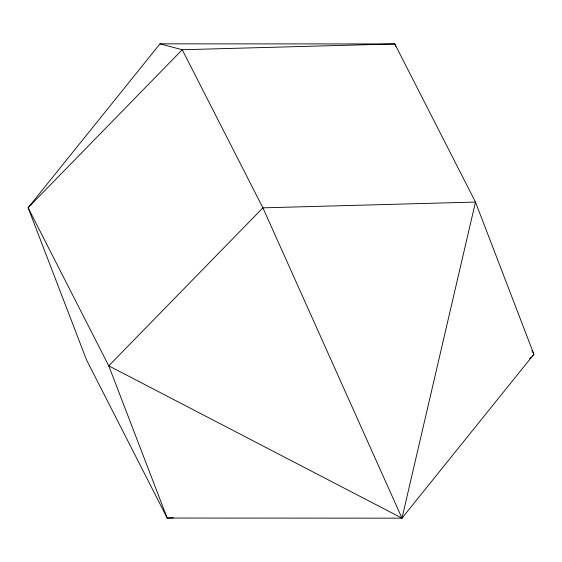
<?xml version="1.0" encoding="UTF-8"?>
<svg xmlns="http://www.w3.org/2000/svg" width="562" height="562" viewBox="0 0 562 562"><rect width="100%" height="100%" fill="white"/><g stroke="black" fill="none" stroke-linecap="round" stroke-linejoin="round"><path stroke-width="0.84" d="M395.753 46.414L394.812 43.955L182.243 49.737L28.1 207.722L108.761 365.834L401.992 518.164L475.473 202.067L394.812 43.955L160.008 43.836L28.1 207.722L86.527 359.933L167.188 518.045L401.992 518.164L533.9 354.278L475.473 202.067L262.904 207.849L108.761 365.834L167.188 518.045L173.314 517.876M529.615 358.668L530.844 357.411M532.066 356.16L533.9 354.278L531.912 350.386M160.008 43.836L182.243 49.737L262.904 207.849L401.992 518.164"/></g></svg>
